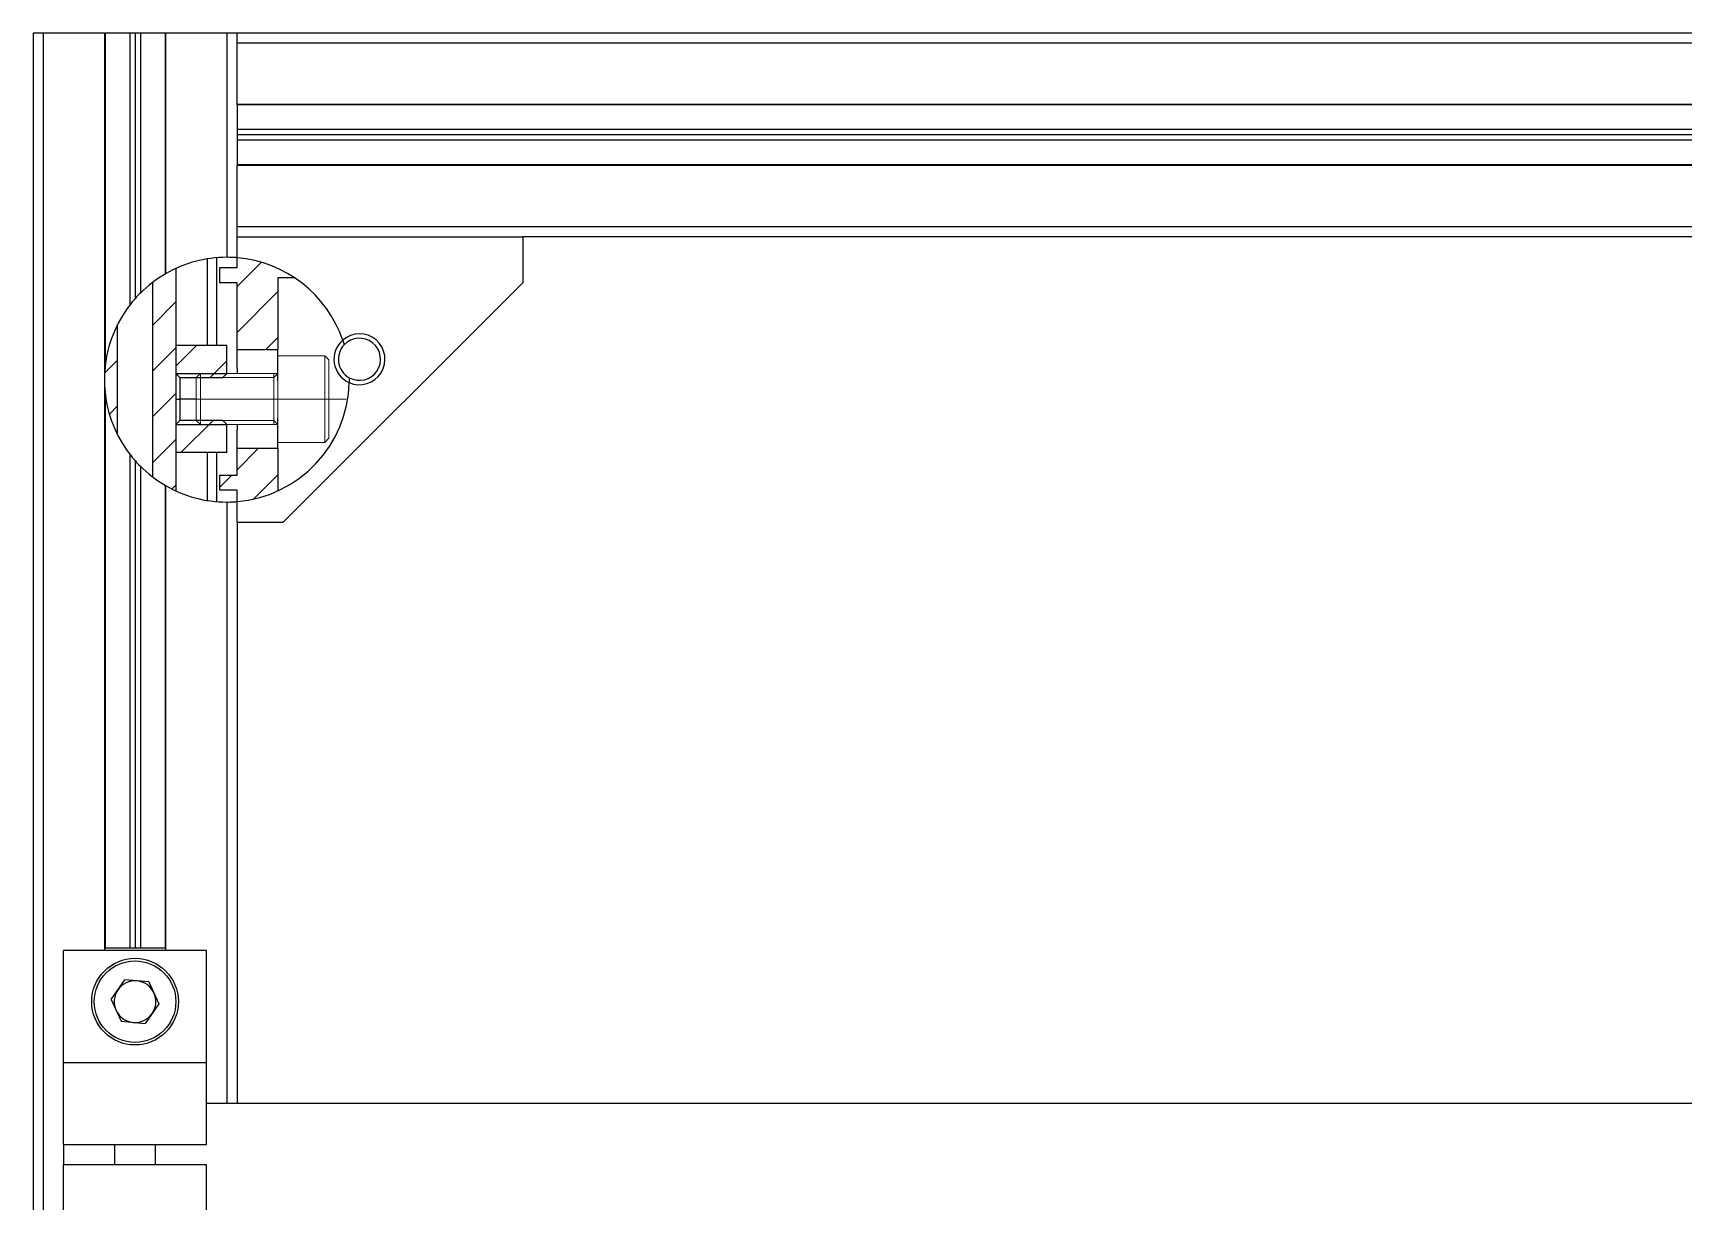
# Model space of a CAD drawing. Header units: millimetres. Extents: x -190 to 12889, y -227 to 3957.
# Drawn here: x 3207 to 3368.8, y 2066.9 to 2181.6 of the extents above; entities that cross this region are included whole.
import ezdxf

# ---------------------------------------------------------------- set-up
doc = ezdxf.new("R2010")
doc.units = ezdxf.units.MM
doc.header["$LTSCALE"] = 0.7
doc.linetypes.add('CENTER', pattern=[50.8, 31.75, -6.35, 6.35, -6.35])
doc.linetypes.add('HIDDEN', pattern=[9.525, 6.35, -3.175])
doc.layers.get('0').update_dxf_attribs({"color": 255})
doc.layers.add('DIM', color=94, linetype='Continuous', lineweight=25)
doc.layers.add('screw', color=33, linetype='Continuous', lineweight=13)
pattern_1 = [(45, (1644.21, 1404.6198), (-2.245064, 2.245064), [])]
pattern_2 = [(45, (1013.628, 1463.7198), (-2.245064, 2.245064), [])]

msp = doc.modelspace()

# ---------------------------------------------------------------- hatches: boundary and pattern name
at = {"linetype": 'Continuous', "lineweight": 18}
h = msp.add_hatch(dxfattribs=at)
h.set_pattern_fill('ANSI31', style=0)
h.set_pattern_definition(pattern_1)
edge = h.paths.add_edge_path(flags=0)
edge.add_line((3226.9683, 2158.5755), (3225.2683, 2158.5755))
edge.add_line((3225.2683, 2158.5755), (3225.2683, 2157.0755))
edge.add_line((3225.2683, 2157.0755), (3226.9683, 2157.0755))
edge.add_line((3226.9683, 2157.0755), (3226.9683, 2150.5335))
edge.add_line((3226.9683, 2150.5335), (3230.9683, 2150.5335))
edge.add_line((3230.9683, 2150.5335), (3230.9683, 2157.5755))
edge.add_line((3230.9683, 2157.5755), (3232.6016, 2157.5755))
edge.add_arc((3225.9683, 2147.5755), 12, 56.44269, 85.219808)
edge.add_line((3226.9683, 2159.5337), (3226.9683, 2158.5755))
h = msp.add_hatch(dxfattribs=at)
h.set_pattern_fill('ANSI31', style=0)
h.set_pattern_definition(pattern_1)
edge = h.paths.add_edge_path(flags=0)
edge.add_arc((3225.9683, 2147.5755), 12, 114.624318, 127.41563)
edge.add_line((3218.6772, 2157.1064), (3218.6772, 2138.0445))
edge.add_arc((3225.9683, 2147.5755), 12, 232.58437, 245.375682)
edge.add_line((3220.9683, 2136.6667), (3220.9683, 2158.4842))
h = msp.add_hatch(dxfattribs=at)
h.set_pattern_fill('ANSI31', style=0)
h.set_pattern_definition(pattern_1)
edge = h.paths.add_edge_path(flags=0)
edge.add_line((3215.2595, 2142.1607), (3215.2595, 2152.9902))
edge.add_arc((3225.9683, 2147.5755), 12, 153.177345, 206.822655)
h = msp.add_hatch(dxfattribs=at)
h.set_pattern_fill('ANSI31', style=0)
h.set_pattern_definition(pattern_2)
h.paths.add_polyline_path([(3220.9683, 2148.1755), (3221.3683, 2147.7755), (3225.5683, 2147.7755), (3225.9683, 2148.1755), (3225.9683, 2150.9255), (3220.9683, 2150.9255)], flags=0)
h = msp.add_hatch(dxfattribs=at)
h.set_pattern_fill('ANSI31', style=0)
h.set_pattern_definition(pattern_2)
h.paths.add_polyline_path([(3221.3683, 2143.5755), (3220.9683, 2143.1755), (3220.9683, 2140.4255), (3225.9683, 2140.4255), (3225.9683, 2143.1755), (3225.5683, 2143.5755)], flags=0)
h = msp.add_hatch(dxfattribs=at)
h.set_pattern_fill('ANSI31', style=0)
h.set_pattern_definition(pattern_1)
edge = h.paths.add_edge_path(flags=0)
edge.add_arc((3225.9683, 2147.5755), 12, 274.780192, 294.624318)
edge.add_line((3230.9683, 2136.6667), (3230.9683, 2140.8174))
edge.add_line((3230.9683, 2140.8174), (3226.9683, 2140.8174))
edge.add_line((3226.9683, 2140.8174), (3226.9683, 2138.2255))
edge.add_line((3226.9683, 2138.2255), (3225.2683, 2138.2255))
edge.add_line((3225.2683, 2138.2255), (3225.2683, 2136.7255))
edge.add_line((3225.2683, 2136.7255), (3226.9683, 2136.7255))
edge.add_line((3226.9683, 2136.7255), (3226.9683, 2135.6172))

# ---------------------------------------------------------------- linework, layer by layer
at = {"color": 7, "linetype": 'Continuous', "lineweight": 25}
for p, q in [((3206.9683, 2181.5755), (3206.9683, 2039.5755)), ((3207.9683, 2181.5755), (3206.9683, 2181.5755)), ((3213.9683, 2181.5755), (3207.9683, 2181.5755)), ((3213.9683, 2181.5755), (3213.9683, 2147.5755)), ((3214.029, 2181.5755), (3213.9683, 2181.5755)), ((3214.029, 2181.5755), (3214.029, 2148.7805)), ((3216.4487, 2181.5755), (3214.029, 2181.5755)), ((3216.4487, 2181.5755), (3216.4487, 2154.8814)), ((3216.9683, 2181.5755), (3216.4487, 2181.5755)), ((3216.9683, 2181.5755), (3216.9683, 2155.5127)), ((3217.488, 2181.5755), (3216.9683, 2181.5755)), ((3217.488, 2181.5755), (3217.488, 2156.0656)), ((3219.9077, 2181.5755), (3217.488, 2181.5755)), ((3219.9077, 2181.5755), (3219.9077, 2157.9325)), ((3219.9683, 2181.5755), (3219.9077, 2181.5755)), ((3225.9683, 2181.5755), (3219.9683, 2181.5755)), ((3219.9683, 2181.5755), (3219.9683, 2157.9678)), ((3225.9683, 2181.5755), (3225.9683, 2159.5755)), ((3226.9683, 2181.5755), (3225.9683, 2181.5755)), ((3626.9683, 2181.5755), (3226.9683, 2181.5755)), ((3226.9683, 2180.5755), (3226.9683, 2181.5755)), ((3626.9683, 2180.5755), (3226.9683, 2180.5755)), ((3226.9683, 2174.5755), (3226.9683, 2180.5755)), ((3226.9683, 2174.5755), (3226.9683, 2168.5755)), ((3626.9683, 2174.5755), (3226.9683, 2174.5755)), ((3626.9683, 2174.5148), (3226.9683, 2174.5148)), ((3626.9683, 2172.0951), (3226.9683, 2172.0951)), ((3626.9683, 2171.5755), (3226.9683, 2171.5755)), ((3626.9683, 2171.0558), (3226.9683, 2171.0558)), ((3626.9683, 2168.6361), (3226.9683, 2168.6361)), ((3626.9683, 2168.5755), (3226.9683, 2168.5755)), ((3226.9683, 2162.5755), (3226.9683, 2168.5755)), ((3626.9683, 2162.5755), (3226.9683, 2162.5755)), ((3226.9683, 2161.5755), (3226.9683, 2162.5755)), ((3226.9683, 2161.5755), (3254.9683, 2161.5755)), ((3226.9683, 2159.5337), (3226.9683, 2161.5755)), ((3254.9683, 2161.5755), (3254.9683, 2157.0755)), ((3598.9683, 2161.5755), (3254.9683, 2161.5755)), ((3224.029, 2159.4177), (3224.029, 2150.9255)), ((3224.9683, 2159.5337), (3224.9683, 2150.9255)), ((3226.9683, 2158.5755), (3226.9683, 2159.5337)), ((3220.9683, 2158.4842), (3220.9683, 2136.6667)), ((3225.2683, 2158.5755), (3226.9683, 2158.5755)), ((3225.2683, 2157.0755), (3225.2683, 2158.5755)), ((3230.9683, 2157.5755), (3230.9683, 2150.5335)), ((3232.6016, 2157.5755), (3230.9683, 2157.5755)), ((3218.6772, 2157.1064), (3218.6772, 2138.0445)), ((3226.9683, 2157.0755), (3225.2683, 2157.0755)), ((3226.9683, 2150.5335), (3226.9683, 2157.0755)), ((3254.9683, 2157.0755), (3231.4683, 2133.5755)), ((3215.2595, 2142.1607), (3215.2595, 2152.9902)), ((3220.9683, 2150.9255), (3220.9683, 2147.8573)), ((3225.9683, 2150.9255), (3220.9683, 2150.9255)), ((3225.9683, 2150.9255), (3220.9683, 2150.9255)), ((3225.9683, 2148.1755), (3225.9683, 2150.9255)), ((3225.9683, 2148.1755), (3225.9683, 2150.9255)), ((3237.323, 2151.4577), (3237.4696, 2150.999)), ((3226.9683, 2150.5335), (3230.9683, 2150.5335)), ((3226.9683, 2148.689), (3226.9683, 2150.5335)), ((3230.9683, 2148.9557), (3230.9683, 2150.5335)), ((3213.9683, 2147.5755), (3213.9683, 2091.5755)), ((3220.9683, 2148.1755), (3221.3683, 2147.7755)), ((3221.3683, 2147.7755), (3221.3683, 2145.6755)), ((3221.3683, 2147.7755), (3225.5683, 2147.7755)), ((3225.5683, 2147.7755), (3225.9683, 2148.1755)), ((3226.9683, 2148.689), (3226.9683, 2148.1755)), ((3230.9683, 2147.5058), (3230.9683, 2148.9557)), ((3237.9668, 2147.7673), (3237.9648, 2147.2857)), ((3214.029, 2146.3704), (3214.029, 2091.8255)), ((3220.9683, 2145.6755), (3221.3683, 2145.6755)), ((3220.9683, 2145.6755), (3221.3683, 2145.6755)), ((3221.3683, 2145.6755), (3221.3683, 2143.5755)), ((3221.3683, 2143.5755), (3220.9683, 2143.1755)), ((3220.9683, 2143.4936), (3220.9683, 2140.4255)), ((3225.5683, 2143.5755), (3221.3683, 2143.5755)), ((3225.9683, 2143.1755), (3225.5683, 2143.5755)), ((3225.9683, 2140.4255), (3225.9683, 2143.1755)), ((3226.9683, 2143.1755), (3226.9683, 2142.6619)), ((3226.9683, 2140.8174), (3226.9683, 2142.6619)), ((3230.9683, 2142.3952), (3230.9683, 2143.8451)), ((3230.9683, 2140.8174), (3230.9683, 2142.3952)), ((3216.4487, 2140.2695), (3216.4487, 2091.8255)), ((3216.9683, 2139.6382), (3216.9683, 2091.8255)), ((3225.9683, 2140.4255), (3220.9683, 2140.4255)), ((3225.9683, 2140.4255), (3220.9683, 2140.4255)), ((3224.029, 2140.4255), (3224.029, 2135.7332)), ((3224.9683, 2140.4255), (3224.9683, 2135.6172)), ((3230.9683, 2140.8174), (3226.9683, 2140.8174)), ((3226.9683, 2138.2255), (3226.9683, 2140.8174)), ((3230.9683, 2140.8174), (3230.9683, 2136.6667)), ((3217.488, 2139.0853), (3217.488, 2091.8255)), ((3225.2683, 2136.7255), (3225.2683, 2138.2255)), ((3225.2683, 2138.2255), (3226.9683, 2138.2255)), ((3219.9077, 2137.2184), (3219.9077, 2091.8255)), ((3219.9683, 2137.1831), (3219.9683, 2091.5755)), ((3226.9683, 2136.7255), (3225.2683, 2136.7255)), ((3226.9683, 2135.6172), (3226.9683, 2136.7255)), ((3226.9683, 2133.5755), (3226.9683, 2135.6172)), ((3231.4683, 2133.5755), (3226.9683, 2133.5755)), ((3226.9683, 2133.5755), (3226.9683, 2076.5755)), ((3223.9683, 2091.5755), (3209.9683, 2091.5755)), ((3209.9683, 2080.5755), (3209.9683, 2091.5755)), ((3219.9683, 2091.8255), (3213.9683, 2091.8255)), ((3223.9683, 2080.5755), (3223.9683, 2091.5755)), ((3214.6199, 2086.7867), (3215.9771, 2088.7149)), ((3218.3255, 2088.5036), (3215.9771, 2088.7149)), ((3218.3255, 2088.5036), (3219.3168, 2086.3642)), ((3214.6199, 2086.7867), (3215.6112, 2084.6473)), ((3219.3168, 2086.3642), (3217.9596, 2084.436)), ((3215.6112, 2084.6473), (3217.9596, 2084.436)), ((3223.9683, 2080.5755), (3209.9683, 2080.5755)), ((3209.9683, 2072.5755), (3209.9683, 2080.5755)), ((3223.9683, 2072.5755), (3223.9683, 2080.5755)), ((3629.9683, 2076.5755), (3223.9683, 2076.5755)), ((3209.9683, 2072.5755), (3223.9683, 2072.5755)), ((3209.9683, 2072.5755), (3209.9683, 2070.5755)), ((3214.9683, 2072.5755), (3214.9683, 2070.5755)), ((3218.9683, 2070.5755), (3218.9683, 2072.5755)), ((3223.9683, 2070.5755), (3209.9683, 2070.5755)), ((3209.9683, 2060.5755), (3209.9683, 2070.5755)), ((3223.9683, 2060.5755), (3223.9683, 2070.5755))]:
    msp.add_line(p, q, dxfattribs=at)
at = {"color": 8, "linetype": 'Continuous', "lineweight": 25}
for p, q in [((3207.9683, 2181.5755), (3207.9683, 2040.5755)), ((3222.9683, 2145.6755), (3221.3683, 2145.6755)), ((3222.9691, 2145.6755, 0.0002), (3221.3683, 2145.6755)), ((3225.9683, 2135.5755), (3225.9683, 2076.5755))]:
    msp.add_line(p, q, dxfattribs=at)
at = {"color": 7, "linetype": 'Continuous', "lineweight": 25}
for radius in [4.25, 4]:
    msp.add_circle((3216.9683, 2086.5755), radius, dxfattribs=at)
for centre, radius, start, end in [((3225.9683, 2147.5755), 12, 90, 120), ((3225.9683, 2147.5755), 12, 18.87595, 85.219808), ((3225.9683, 2147.5755), 12, 120.335004, 134.966946), ((3225.9683, 2147.5755), 12, 134.966946, 138.590378), ((3225.9683, 2147.5755), 12, 142.4951, 174.236558), ((3225.9683, 2147.5755), 12, 138.590378, 142.4951), ((3238.9683, 2149.5755), 2.5, 131.219509, 246.24936), ((3238.9683, 2149.5755), 2.067, 136.474329, 241.017995), ((3238.9683, 2149.5755), 2.5, 246.334301, 131.158024), ((3238.9683, 2149.5755), 2.067, 241.017995, 136.474329), ((3225.9683, 2147.5755), 12, 174.236558, 185.763442), ((3225.9683, 2147.5755), 12, 185.763442, 217.5049), ((3225.9683, 2147.5755), 12, 274.780192, 358.616375), ((3225.9683, 2147.5755), 12, 217.5049, 221.409622), ((3225.9683, 2147.5755), 12, 221.409622, 225.033054), ((3225.9683, 2147.5755), 12, 225.033054, 239.664996), ((3225.9683, 2147.5755), 12, 240, 270), ((3216.9683, 2086.5755), 2.042, 144.858881, 204.858881), ((3216.9683, 2086.5755), 2.042, 84.858881, 144.858881), ((3216.9683, 2086.5755), 2.042, 24.858881, 84.858881), ((3216.9683, 2086.5755), 2.042, 324.858881, 24.858881), ((3216.9683, 2086.5755), 2.042, 204.858881, 264.858881), ((3216.9683, 2086.5755), 2.042, 264.858881, 324.858881)]:
    msp.add_arc(centre, radius, start, end, dxfattribs=at)
for points, knots in [([(3226.9683, 2159.5337), (3226.9573, 2159.5347), (3226.9353, 2159.5366), (3226.7636, 2159.5497), (3226.5105, 2159.5643), (3226.229, 2159.574), (3226.0425, 2159.575), (3225.9683, 2159.5755)], [0, 0, 0, 0, 0.2141858, 0.42835356, 0.64298932, 0.85793216, 1, 1, 1, 1]), ([(3225.9683, 2135.5755), (3226.0805, 2135.5764), (3226.305, 2135.5783), (3226.6042, 2135.5914), (3226.8305, 2135.606), (3226.9511, 2135.6157), (3226.9634, 2135.6168), (3226.9683, 2135.6172)], [0, 0, 0, 0, 0.21418726, 0.42835664, 0.64299053, 0.85793406, 1, 1, 1, 1])]:
    msp.add_open_spline(points, degree=3, knots=knots, dxfattribs=at)
at = {"layer": 'DIM', "ltscale": 0.2}
for p, q in [((3220.9683, 2148.1755), (3225.9683, 2148.1755)), ((3220.9683, 2143.1755), (3225.9683, 2143.1755))]:
    msp.add_line(p, q, dxfattribs=at)
at = {"layer": 'screw', "color": 8, "ltscale": 0.2}
for p, q in [((3230.9691, 2141.4255), (3230.9691, 2149.9255)), ((3230.9691, 2149.9255), (3235.5691, 2149.9255)), ((3235.5691, 2149.9255), (3235.9691, 2149.5255)), ((3235.5691, 2141.4255), (3235.5691, 2149.9255)), ((3235.9691, 2141.8255), (3235.9691, 2149.5255)), ((3222.9691, 2143.5755, 0.0002), (3222.9691, 2147.7755, 0.0002)), ((3230.9691, 2148.1755), (3223.3691, 2148.1755)), ((3230.5691, 2143.1755), (3230.5691, 2148.1755)), ((3230.9691, 2143.1755), (3223.3691, 2143.1755)), ((3235.5691, 2141.4255), (3230.9691, 2141.4255)), ((3235.9691, 2141.8255), (3235.5691, 2141.4255))]:
    msp.add_line(p, q, dxfattribs=at)
at = {"layer": 'screw', "color": 8, "linetype": 'HIDDEN', "ltscale": 0.2}
for p, q in [((3222.9691, 2147.7755, 0.0002), (3223.3691, 2148.1755, 0.0002)), ((3223.3691, 2143.1755, 0.0002), (3222.9691, 2143.5755, 0.0002))]:
    msp.add_line(p, q, dxfattribs=at)
at = {"layer": 'screw', "color": 92, "ltscale": 0.2}
for p, q in [((3230.5691, 2147.7755), (3222.9691, 2147.7755)), ((3223.3691, 2143.1755, 0.0002), (3223.3691, 2148.1755, 0.0002)), ((3230.5691, 2143.5755), (3222.9691, 2143.5755, 0.0002)), ((3230.9691, 2143.1755), (3230.5691, 2143.5755))]:
    msp.add_line(p, q, dxfattribs=at)
at = {"layer": 'screw', "color": 92, "linetype": 'HIDDEN', "ltscale": 0.2}
msp.add_line((3230.5691, 2147.7755), (3230.9691, 2148.1755), dxfattribs=at)
at = {"layer": 'screw', "color": 1, "linetype": 'CENTER', "ltscale": 3.175}
msp.add_line((3237.659, 2145.6755), (3221.539, 2145.6755), dxfattribs=at)

doc.saveas('drawing.dxf')
